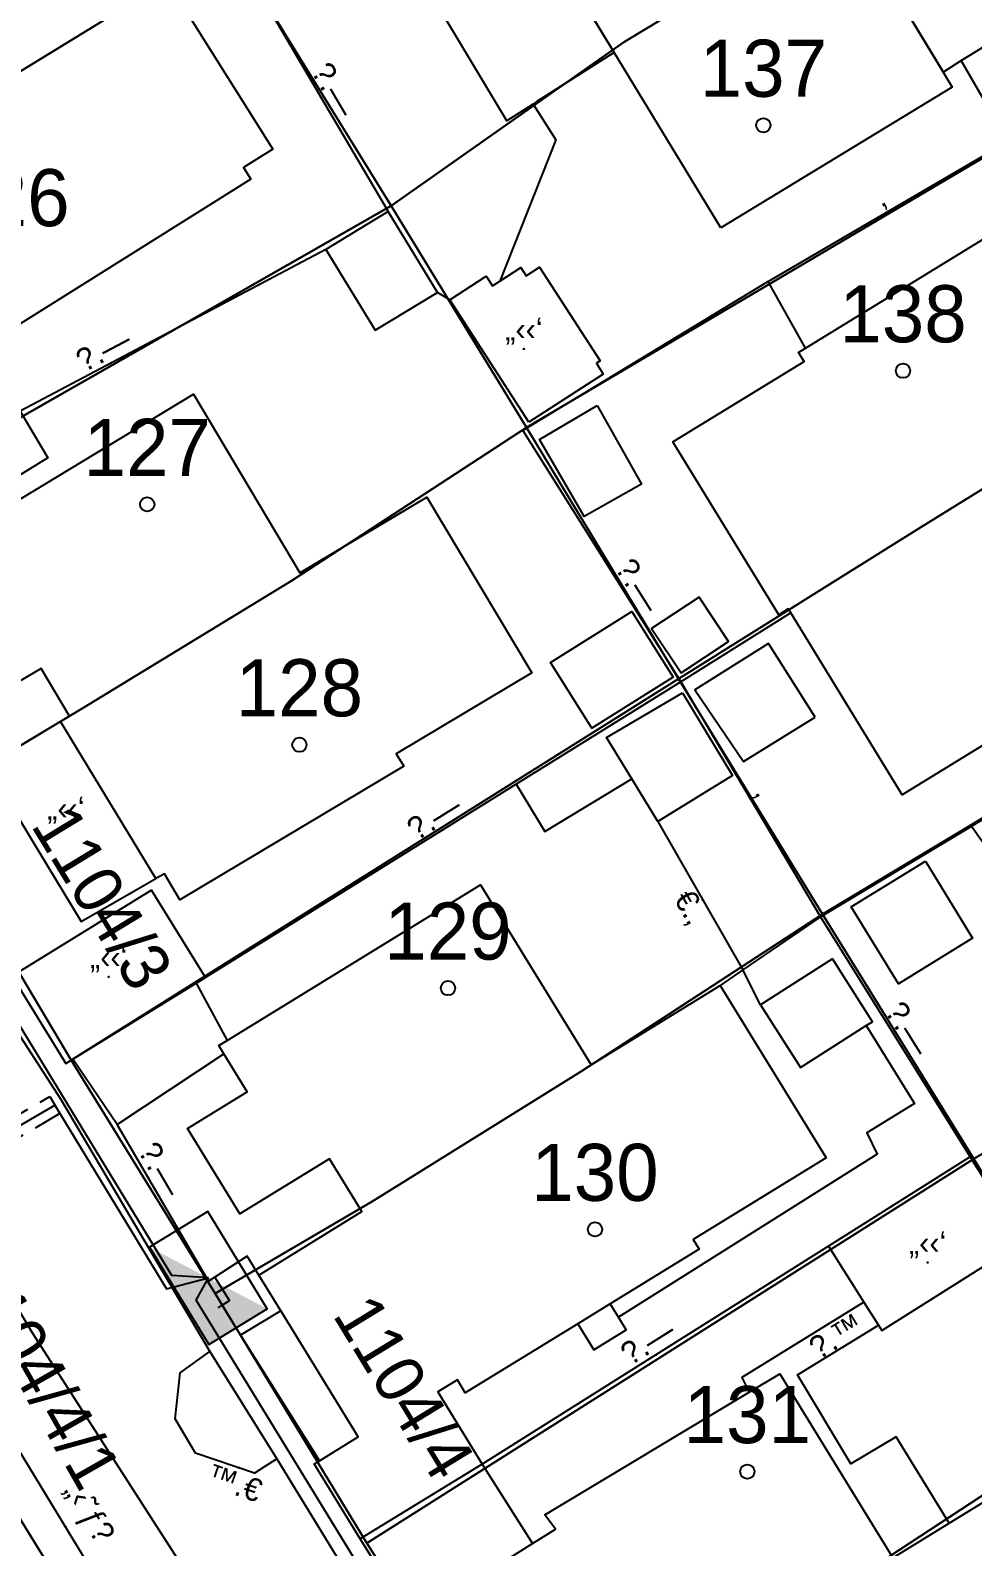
# Model space of a CAD drawing. Header units: metres. Extents: x 218299 to 220222, y 572714 to 574340.
# Drawn here: x 219143.2 to 219176.3, y 573296.7 to 573349.9 of the extents above; entities that cross this region are included whole.
import ezdxf
from ezdxf.enums import TextEntityAlignment as Align

# ---------------------------------------------------------------- set-up
doc = ezdxf.new("R2010")
doc.units = ezdxf.units.M
doc.header["$MEASUREMENT"] = 0
doc.linetypes.add('DASH15', pattern=[1.5, 1, -0.5])
for name, color, linetype in [('1602', 44, 'Continuous'), ('1603', 44, 'Continuous'), ('6151', 102, 'CABLEUNDEXIST03'), ('6261', 7, 'Continuous'), ('6701', 7, 'DASH15'), ('A_POINTS', 2, 'Continuous'), ('M2200', 253, 'Continuous'), ('M2207', 253, 'Continuous'), ('M2401', 7, 'Continuous'), ('M2404', 7, 'Continuous'), ('M2407', 253, 'Continuous'), ('M2408', 253, 'Continuous'), ('M2420', 253, 'Continuous'), ('M2601', 253, 'Continuous'), ('M2602', 253, 'Continuous'), ('M2605', 253, 'Continuous')]:
    doc.layers.add(name, color=color, linetype=linetype)
doc.styles.add('HEBTXT', font='HEBTXT')
doc.styles.add('MAVAT_HEBTXT', font='HEBTXT')
doc.linetypes.add('CABLEUNDEXIST03', pattern='A,3.5,[222,elecad.shx,S=0.01,R=0,X=0,Y=0],1.5', length=5)

# ---------------------------------------------------------------- blocks, each defined once
blk = doc.blocks.new('6261')
blk.add_lwpolyline([(-2, -1.2), (2, -1.2), (2, 1.2), (-2, 1.2)], close=True)
at = {"color": 0}
blk.add_solid([(2, 1.2), (-2, -1.2), (2, -1.2)], dxfattribs=at)
at = {"color": 0, "style": 'HEBTXT'}
blk.add_attdef('PIL_NAME', (2.689, 2.418), '', height=1.7, dxfattribs=at)
at = {"style": 'HEBTXT'}
blk.add_attdef('CAMUT_MONIM', (2.489, 0.218), '', height=1.7, dxfattribs=at)
at = {"color": 0, "style": 'HEBTXT', "flags": 1}
for tag, p in [('TYPE', (2.585, -1.773)), ('MAP_TYPE', (2.689, -3.782))]:
    blk.add_attdef(tag, p, '', height=1.7, dxfattribs=at)
blk = doc.blocks.new('1603')
at = {"layer": 'A_POINTS'}
blk.add_circle((0, 0), 0.25, dxfattribs=at)
at = {"color": 0, "style": 'HEBTXT'}
blk.add_attdef('PARCEL_NUM', text='', height=2, dxfattribs=at).set_placement((0, 1), align=Align.CENTER)
at = {"color": 0, "style": 'HEBTXT', "flags": 1}
blk.add_attdef('LOT_NUM', text='', height=2, dxfattribs=at).set_placement((0, -2.5), align=Align.CENTER)
blk = doc.blocks.new('M2404')
blk.add_circle((0, 0), 0.025)
at = {"style": 'MAVAT_HEBTXT'}
blk.add_attdef('NAME', text='', height=0.8, dxfattribs=at).set_placement((0, 1.59), align=Align.MIDDLE)
blk = doc.blocks.new('M2408')
blk.add_circle((0, 0), 0.025)
at = {"style": 'MAVAT_HEBTXT'}
blk.add_attdef('NAME', text='', height=0.8, dxfattribs=at).set_placement((0, 1.59), align=Align.MIDDLE)
blk = doc.blocks.new('M2407')
blk.add_circle((0, 0), 0.025)
at = {"style": 'MAVAT_HEBTXT'}
blk.add_attdef('NAME', text='', height=0.8, dxfattribs=at).set_placement((0, 1.59), align=Align.MIDDLE)
blk = doc.blocks.new('M2601')
blk.add_circle((0, 0), 0.025)
at = {"style": 'MAVAT_HEBTXT'}
blk.add_attdef('NAME', text='', height=0.8, dxfattribs=at).set_placement((0, 1.59), align=Align.MIDDLE)
blk = doc.blocks.new('M2605')
blk.add_circle((0, 0), 0.025)
at = {"style": 'MAVAT_HEBTXT'}
blk.add_attdef('NAME', text='', height=0.8, dxfattribs=at).set_placement((0, 1.59), align=Align.MIDDLE)
blk = doc.blocks.new('M2207')
blk.add_circle((0, 0), 0.025)
at = {"style": 'MAVAT_HEBTXT'}
blk.add_attdef('NAME', text='', height=0.8, dxfattribs=at).set_placement((0, 1.59), align=Align.MIDDLE)
blk = doc.blocks.new('M2602')
blk.add_circle((0, 0), 0.025)
at = {"style": 'MAVAT_HEBTXT'}
blk.add_attdef('NAME', text='', height=0.8, dxfattribs=at).set_placement((0, 1.59), align=Align.MIDDLE)
blk = doc.blocks.new('111')
at = {"layer": 'M2200'}
for points in [[(219167.43, 573342.954, 577.8), (219163.689, 573349.103, 577.8), (219160.907, 573353.674, 577.8), (219160.894, 573353.696, 577.8), (219159.852, 573355.409, 577.8), (219167.986, 573360.333, 577.8), (219168.285, 573359.841, 577.8), (219175.182, 573348.477, 577.8), (219175.223, 573348.411, 577.8), (219175.54, 573347.888, 577.8), (219167.43, 573342.954, 577.8)], [(219178.907, 573343.95, 579.42), (219178.907, 573343.95, 579.42), (219179.207, 573343.461, 579.42), (219179.207, 573343.461, 579.42), (219182.383, 573338.279, 579.42), (219182.722, 573337.726, 579.42), (219186.372, 573331.771, 579.42), (219186.598, 573331.402, 579.42), (219186.531, 573331.36, 579.434), (219176.869, 573325.438, 581.46), (219177.082, 573325.089, 581.46), (219173.786, 573323.069, 579.9), (219169.875, 573329.448, 580.369), (219169.79, 573329.587, 580.38), (219169.461, 573329.385, 580.38), (219165.748, 573335.444, 580.38), (219170.343, 573338.261, 580.5), (219170.147, 573338.581, 580.5), (219170.392, 573338.731, 580.47), (219178.588, 573343.755, 579.459), (219178.625, 573343.777, 579.454), (219178.718, 573343.834, 579.443)], [(219144.281, 573325.639, 577.748), (219144.595, 573325.826, 577.8), (219143.595, 573327.502, 577.8), (219142.829, 573327.046, 577.56), (219141.282, 573329.596, 577.56), (219142.036, 573330.046, 577.8), (219140.729, 573332.145, 577.8), (219148.936, 573337.113, 577.8), (219152.672, 573330.854, 579), (219157.121, 573333.51, 579), (219160.8, 573327.347, 579.12), (219156.048, 573324.51, 578.64), (219156.31, 573324.071, 578.16), (219148.464, 573319.388, 577.8), (219147.918, 573320.302, 577.8), (219147.62, 573320.132, 577.726)], [(219167.406, 573316.383, 579.9), (219167.406, 573316.383, 579.9), (219171.116, 573310.343, 579.9), (219166.455, 573307.48, 580.02), (219166.664, 573307.14, 580.02), (219163.545, 573305.223, 579.746), (219162.407, 573304.524, 579.646), (219158.468, 573302.104, 579.3), (219158.189, 573302.558, 579.3), (219157.499, 573302.134, 579.3), (219159.056, 573299.599, 578.94), (219159.056, 573299.599, 578.94), (219154.787, 573296.976, 578.82), (219154.787, 573296.976, 578.82), (219154.787, 573296.976, 578.82), (219153.17, 573299.608, 578.94), (219153.351, 573299.718, 578.94), (219154.714, 573300.556, 578.94), (219152.023, 573304.935, 578.94), (219151.996, 573304.979, 578.94), (219151.227, 573306.231, 578.94), (219151.227, 573306.231, 578.94), (219154.842, 573308.453, 579.42), (219153.706, 573310.301, 579.42), (219150.569, 573308.374, 578.82), (219148.732, 573311.365, 578.82), (219150.826, 573312.652, 579.18), (219150.006, 573313.987, 579.18), (219149.828, 573314.277, 579.18), (219149.828, 573314.277, 579.18), (219150.116, 573314.454, 579.187), (219158.996, 573319.91, 579.42), (219162.874, 573313.599, 579.78)]]:
    blk.add_polyline3d(points, close=True, dxfattribs=at)
for points in [[(219137.902, 573353.789, 576.96), (219143.6, 573357.363, 576.6), (219145.574, 573354.216, 576.6), (219148.292, 573355.921, 576.14), (219148.411, 573355.996, 576.12), (219150.309, 573352.971, 576.12), (219148.053, 573351.557, 576.36), (219151.718, 573345.714, 575.76), (219150.689, 573345.069, 578.88), (219150.945, 573344.66, 578.88), (219137.299, 573336.101, 576)], [(219158.222, 573295.185, 580.26), (219160.824, 573296.818, 580.626), (219161.63, 573297.324, 580.74), (219161.258, 573297.825, 580.74), (219168.417, 573302.119, 580.74), (219169.497, 573302.767, 580.74), (219173.456, 573296.315, 581.1), (219175.427, 573297.525, 581.1), (219177.883, 573299.032, 581.1), (219177.883, 573299.032, 581.1), (219180.908, 573294.102, 581.1)]]:
    blk.add_polyline3d(points, dxfattribs=at)
at = {"layer": 'M2207'}
for points in [[(219168.285, 573359.841, 577.56), (219175.223, 573348.411, 577.56), (219175.849, 573348.823, 577.56), (219177.494, 573349.829, 577.56), (219174.118, 573355.375, 577.501), (219173.133, 573356.993, 577.484), (219170.538, 573361.257, 577.44)], [(219160.894, 573353.696, 577.68), (219163.689, 573349.103, 577.68), (219160.975, 573347.376, 577.593), (219160.842, 573347.291, 577.589), (219159.926, 573346.708, 577.56), (219157.114, 573351.392, 577.56), (219157.396, 573351.564, 577.569)], [(219179.966, 573351.342, 577.8), (219183.353, 573346.003, 577.8), (219179.207, 573343.461, 577.8), (219178.907, 573343.95, 577.8), (219178.718, 573343.834, 577.8), (219177.488, 573345.973, 577.903), (219177.283, 573346.328, 577.92), (219175.848, 573348.822, 578.04), (219175.849, 573348.823, 578.04), (219175.849, 573348.823, 578.04), (219177.494, 573349.829, 577.944), (219179.966, 573351.342, 577.8)], [(219153.579, 573342.194, 577.08), (219155.304, 573339.358, 577.08), (219157.487, 573340.686, 577.08), (219157.487, 573340.686, 577.08), (219155.762, 573343.522, 577.08), (219155.762, 573343.522, 577.08), (219153.579, 573342.194, 577.08), (219153.579, 573342.194, 577.08)], [(219160.691, 573336.137, 577.44), (219157.922, 573340.424, 577.2), (219157.922, 573340.424, 577.2), (219159.204, 573341.251, 577.2), (219159.42, 573340.916, 577.2), (219159.678, 573341.083, 577.2), (219160.415, 573341.559, 577.2), (219160.603, 573341.267, 577.2), (219161.073, 573341.57, 577.2), (219163.194, 573338.286, 577.44), (219163.062, 573338.201, 577.44), (219163.305, 573337.825, 577.44)], [(219163.087, 573336.716, 579), (219164.648, 573333.968, 579), (219162.634, 573332.823, 579), (219161.066, 573335.534, 579), (219163.087, 573336.716, 579)], [(219165.754, 573327.199, 577.68), (219162.898, 573325.404, 577.68), (219161.451, 573327.706, 577.56), (219164.306, 573329.501, 577.56), (219165.754, 573327.199, 577.68)], [(219166.66, 573330, 579.24), (219165, 573328.899, 579.24), (219166.032, 573327.343, 579.24), (219167.692, 573328.443, 579.24), (219166.66, 573330, 579.24)], [(219170.731, 573325.795, 579.24), (219169.098, 573328.378, 579.24), (219166.519, 573326.748, 579.24), (219168.222, 573324.232, 579.24), (219170.731, 573325.795, 579.24)], [(219166.076, 573326.64, 580.2), (219167.838, 573323.741, 580.08), (219165.218, 573322.137, 579.6), (219165.218, 573322.137, 579.6), (219164.308, 573323.625, 579.721), (219163.417, 573325.081, 579.84)], [(219147.62, 573320.132, 577.726), (219144.281, 573325.639, 577.748), (219141.695, 573324.094, 577.32), (219141.766, 573323.976, 577.314), (219141.782, 573323.95, 577.313), (219142.79, 573322.28, 577.24), (219143.21, 573321.585, 577.209), (219144.997, 573318.627, 577.08)], [(219174.594, 573320.744, 580.92), (219174.594, 573320.744, 580.92), (219176.253, 573318.044, 580.8), (219176.253, 573318.044, 580.8), (219173.652, 573316.445, 580.8), (219171.993, 573319.146, 580.92), (219174.594, 573320.744, 580.92)], [(219147.471, 573319.726, 577.56), (219142.859, 573316.887, 577.22), (219142.577, 573316.714, 577.2), (219144.461, 573313.652, 577.2), (219144.708, 573313.804, 577.218), (219149.027, 573316.461, 577.535), (219149.355, 573316.664, 577.56), (219149.355, 573316.664, 577.56), (219147.471, 573319.726, 577.56)], [(219171.335, 573317.314, 579.24), (219168.818, 573315.709, 579.48), (219168.818, 573315.709, 579.48), (219170.221, 573313.509, 579.48), (219172.521, 573314.975, 579.26), (219172.738, 573315.114, 579.24), (219172.738, 573315.114, 579.24), (219171.335, 573317.314, 579.24)], [(219176.17, 573310.379, 580.68), (219176.17, 573310.379, 580.68), (219171.201, 573307.237, 580.68), (219171.201, 573307.237, 580.68), (219172.438, 573305.282, 580.68), (219172.953, 573304.468, 580.68), (219173.072, 573304.28, 580.68), (219177.051, 573306.797, 580.68), (219178.04, 573307.423, 580.68), (219178.04, 573307.423, 580.68), (219176.288, 573310.193, 580.68), (219176.17, 573310.379, 580.68)], [(219163.545, 573305.223, 579.6), (219162.407, 573304.524, 579.6), (219162.971, 573303.606, 579.36), (219164.109, 573304.305, 579.36), (219163.837, 573304.747, 579.475), (219163.545, 573305.223, 579.6)]]:
    blk.add_polyline3d(points, close=True, dxfattribs=at)
at = {"layer": 'M2401'}
blk.add_polyline3d([(219149.517, 573303.544, 575.923), (219149.517, 573303.544, 575.923), (219151.855, 573299.788, 576.223), (219151.855, 573299.788, 576.223), (219151.076, 573299.284, 576.223), (219149.012, 573299.989, 576.103), (219148.291, 573301.193, 575.983), (219148.468, 573302.797, 575.983), (219149.517, 573303.544, 575.923)], dxfattribs=at)
at = {"layer": 'M2404'}
blk.add_polyline3d([(219149.517, 573303.544, 575.923), (219149.517, 573303.544, 575.923), (219151.855, 573299.788, 576.223), (219151.855, 573299.788, 576.223), (219151.076, 573299.284, 576.223), (219149.012, 573299.989, 576.103), (219148.291, 573301.193, 575.983), (219148.468, 573302.797, 575.983), (219149.517, 573303.544, 575.923)], dxfattribs=at)
at = {"layer": 'M2407'}
for points in [[(219160.842, 573347.291, 575.175), (219161.638, 573346.041, 575.175), (219159.678, 573341.083, 575.175)], [(219157.922, 573340.424, 575.175), (219157.487, 573340.686, 575.175)], [(219142.866, 573336.524, 574.995), (219143.833, 573334.881, 574.995), (219139.447, 573332.185, 574.995)], [(219176.213, 573321.973, 578.383), (219177.333, 573320.388, 578.383), (219184.154, 573324.683, 578.263), (219188.86, 573327.49, 578.263)], [(219168.818, 573315.709, 577.077), (219168.202, 573316.927, 577.077)], [(219172.521, 573314.975, 577.032), (219174.211, 573312.245, 576.987), (219172.544, 573311.222, 576.987), (219172.905, 573310.467, 576.897), (219163.837, 573304.747, 576.942)], [(219146.26, 573311.514, 574.98), (219144.708, 573313.804, 574.98)], [(219150.59, 573304.116, 575.7), (219149.941, 573305.169, 575.7)], [(219172.438, 573305.282, 578.143), (219168.163, 573302.634, 578.143), (219168.417, 573302.119, 578.143)], [(219175.427, 573297.525, 578.143), (219173.566, 573300.551, 578.143), (219171.984, 573299.614, 578.143), (219170.118, 573302.732, 578.143), (219172.953, 573304.468, 578.143)], [(219156.589, 573294.089, 576.42), (219154.787, 573296.976, 576.42)]]:
    blk.add_polyline3d(points, dxfattribs=at)
at = {"layer": 'M2408'}
for points in [[(219131.149, 573333.842, 572.992), (219135.529, 573326.654, 573.442), (219141.148, 573317.249, 574.432), (219144.281, 573312.408, 574.882), (219149.517, 573303.544, 575.67)], [(219149.324, 573289.393, 576.66), (219144.393, 573297.494, 575.94), (219139.583, 573305.409, 575.22)], [(219151.855, 573299.788, 575.94), (219156.144, 573292.774, 576.57), (219162.408, 573282.522, 577.11), (219168.995, 573271.649, 577.38)]]:
    blk.add_polyline3d(points, dxfattribs=at)
at = {"layer": 'M2420', "linetype": 'Continuous', "lineweight": -3}
blk.add_lwpolyline([(219101.2, 573374.81), (219143.3, 573304.19), (219174, 573256.38)], dxfattribs=at)
at = {"layer": 'M2601'}
for points in [[(219169.08, 573341.07, 578.323), (219177.488, 573345.973, 577.843)], [(219169.875, 573329.448, 578.983), (219166.028, 573327.033, 578.983)], [(219166.028, 573327.033, 578.983), (219170.92, 573318.785, 578.743)], [(219170.92, 573318.785, 578.743), (219168.202, 573316.927, 578.743), (219167.406, 573316.383, 578.743)]]:
    blk.add_polyline3d(points, dxfattribs=at)
at = {"layer": 'M2602'}
for points in [[(219160.247, 573323.438, 577.063), (219161.25, 573321.788, 577.063), (219164.308, 573323.625, 577.183)], [(219165.218, 573322.137, 577.183), (219168.202, 573316.927, 577.063), (219168.202, 573316.927, 577.063)], [(219149.801, 573305.081, 577.363), (219149.941, 573305.169, 577.405), (219150.205, 573305.334, 577.483), (219149.69, 573306.16, 577.483)]]:
    blk.add_polyline3d(points, dxfattribs=at)
at = {"layer": 'M2605'}
for points in [[(219151.055, 573351.526, 575.22), (219151.48, 573350.802, 575.241), (219151.498, 573350.773, 575.242), (219155.762, 573343.522, 575.46)], [(219153.579, 573342.194, 575.22), (219142.866, 573336.524, 575.049), (219138.487, 573334.207, 574.98)], [(219170.392, 573338.731, 577.063), (219169.08, 573341.07, 577.063), (219169.08, 573341.07, 577.063), (219160.487, 573335.844, 577.063), (219166.028, 573327.033, 577.063), (219166.028, 573327.033, 577.063), (219166.028, 573327.033, 577.063), (219160.247, 573323.438, 576.98), (219149.355, 573316.664, 576.823)], [(219170.92, 573318.785, 578.443), (219170.92, 573318.785, 578.443), (219176.176, 573321.951, 578.443), (219176.213, 573321.973, 578.443), (219187.919, 573329.079, 578.443), (219187.919, 573329.079, 578.443), (219188.86, 573327.49, 578.443), (219189.549, 573326.328, 578.443), (219189.571, 573326.342, 578.443), (219193.94, 573329.017, 578.443), (219193.94, 573329.017, 578.443), (219196.59, 573324.587, 578.443), (219196.423, 573324.495, 578.443)], [(219170.92, 573318.785, 578.443), (219176.17, 573310.379, 578.443)], [(219149.027, 573316.461, 576.823), (219150.116, 573314.454, 576.823)], [(219151.227, 573306.231, 576.883), (219150.822, 573306.897, 576.883), (219149.69, 573306.16, 576.883), (219149.465, 573306.014, 576.883), (219146.26, 573311.514, 576.883), (219146.26, 573311.514, 576.883), (219150.006, 573313.987, 576.883)], [(219171.201, 573307.237, 578.203), (219159.056, 573299.599, 578.203), (219160.824, 573296.818, 578.203)], [(219151.996, 573304.979, 576.883), (219150.59, 573304.116, 576.883), (219150.59, 573304.116, 576.883), (219153.351, 573299.718, 577.003)]]:
    blk.add_polyline3d(points, dxfattribs=at)
at = {"layer": 'M2207'}
ref = blk.add_blockref('M2207', (219160.522, 573338.705), dxfattribs=dict(at, xscale=0.5, yscale=0.5, zscale=0.5))
ref.add_attrib('NAME', '„‹‹‘', dxfattribs={"layer": '0', "height": 0.8, "style": 'MAVAT_HEBTXT'}).set_placement((219160.522, 573339.33), align=Align.MIDDLE)
ref = blk.add_blockref('M2207', (219144.465, 573321.904), dxfattribs=dict(at, xscale=0.5, yscale=0.5, zscale=0.5))
ref.add_attrib('NAME', '„‹‹‘', dxfattribs={"layer": '0', "height": 0.8, "style": 'MAVAT_HEBTXT'}).set_placement((219144.465, 573322.529), align=Align.MIDDLE)
ref = blk.add_blockref('M2207', (219145.966, 573316.689), dxfattribs=dict(at, xscale=0.5, yscale=0.5, zscale=0.5))
ref.add_attrib('NAME', '„‹‹‘', dxfattribs={"layer": '0', "height": 0.8, "style": 'MAVAT_HEBTXT'}).set_placement((219145.966, 573317.314), align=Align.MIDDLE)
ref = blk.add_blockref('M2207', (219174.675, 573306.668), dxfattribs=dict(at, xscale=0.5, yscale=0.5, zscale=0.5))
ref.add_attrib('NAME', '„‹‹‘', dxfattribs={"layer": '0', "height": 0.8, "style": 'MAVAT_HEBTXT'}).set_placement((219174.675, 573307.293), align=Align.MIDDLE)
at = {"layer": 'M2404'}
ref = blk.add_blockref('M2404', (219150.54, 573299.467), dxfattribs=dict(at, xscale=0.5, yscale=0.5, zscale=0.5))
ref.add_attrib('NAME', '™.€', dxfattribs={"layer": '0', "height": 0.8, "rotation": 341.1358, "style": 'MAVAT_HEBTXT'}).set_placement((219150.363, 573298.946), align=Align.MIDDLE)
at = {"layer": 'M2407'}
ref = blk.add_blockref('M2407', (219171.704, 573303.703), dxfattribs=dict(at, xscale=0.5, yscale=0.5, zscale=0.5))
ref.add_attrib('NAME', '\x8e.™', dxfattribs={"layer": '0', "height": 0.8, "rotation": 31.491, "style": 'MAVAT_HEBTXT'}).set_placement((219171.467, 573304.091), align=Align.MIDDLE)
at = {"layer": 'M2408'}
ref = blk.add_blockref('M2408', (219144.451, 573297.4), dxfattribs=dict(at, xscale=0.5, yscale=0.5, zscale=0.5))
ref.add_attrib('NAME', '„‹˜ƒ\x8e', dxfattribs={"layer": '0', "height": 0.8, "rotation": 301.3269, "style": 'MAVAT_HEBTXT'}).set_placement((219145.22, 573297.868), align=Align.MIDDLE)
at = {"layer": 'M2601'}
ref = blk.add_blockref('M2601', (219173.284, 573343.522), dxfattribs=dict(at, xscale=0.5, yscale=0.5, zscale=0.5))
ref.add_attrib('NAME', '‚', dxfattribs={"layer": '0', "height": 0.8, "rotation": 30.2496, "style": 'MAVAT_HEBTXT'}).set_placement((219173.007, 573343.997), align=Align.MIDDLE)
ref = blk.add_blockref('M2601', (219168.474, 573322.909), dxfattribs=dict(at, xscale=0.5, yscale=0.5, zscale=0.5))
ref.add_attrib('NAME', '‚', dxfattribs={"layer": '0', "height": 0.8, "rotation": 300.6733, "style": 'MAVAT_HEBTXT'}).set_placement((219168.947, 573323.19), align=Align.MIDDLE)
at = {"layer": 'M2602'}
ref = blk.add_blockref('M2602', (219166.795, 573319.383), dxfattribs=dict(at, xscale=0.5, yscale=0.5, zscale=0.5))
ref.add_attrib('NAME', '€.‚', dxfattribs={"layer": '0', "height": 0.8, "rotation": 299.7981, "style": 'MAVAT_HEBTXT'}).set_placement((219166.318, 573319.11), align=Align.MIDDLE)
at = {"layer": 'M2605'}
ref = blk.add_blockref('M2605', (219153.408, 573347.524), dxfattribs=dict(at, xscale=0.5, yscale=0.5, zscale=0.5))
ref.add_attrib('NAME', '\x9a.—', dxfattribs={"layer": '0', "height": 0.8, "rotation": 300.465, "style": 'MAVAT_HEBTXT'}).set_placement((219153.883, 573347.803), align=Align.MIDDLE)
ref = blk.add_blockref('M2605', (219146.033, 573338.201), dxfattribs=dict(at, xscale=0.5, yscale=0.5, zscale=0.5))
ref.add_attrib('NAME', '\x9a.—', dxfattribs={"layer": '0', "height": 0.8, "rotation": 27.8892, "style": 'MAVAT_HEBTXT'}).set_placement((219145.776, 573338.687), align=Align.MIDDLE)
ref = blk.add_blockref('M2605', (219164.085, 573330.122), dxfattribs=dict(at, xscale=0.5, yscale=0.5, zscale=0.5))
ref.add_attrib('NAME', '\x9a.—', dxfattribs={"layer": '0', "height": 0.8, "rotation": 302.1633, "style": 'MAVAT_HEBTXT'}).set_placement((219164.551, 573330.415), align=Align.MIDDLE)
ref = blk.add_blockref('M2605', (219157.66, 573321.829), dxfattribs=dict(at, xscale=0.5, yscale=0.5, zscale=0.5))
ref.add_attrib('NAME', '\x9a.—', dxfattribs={"layer": '0', "height": 0.8, "rotation": 31.8796, "style": 'MAVAT_HEBTXT'}).set_placement((219157.369, 573322.296), align=Align.MIDDLE)
ref = blk.add_blockref('M2605', (219173.545, 573314.582), dxfattribs=dict(at, xscale=0.5, yscale=0.5, zscale=0.5))
ref.add_attrib('NAME', '\x9a.—', dxfattribs={"layer": '0', "height": 0.8, "rotation": 301.9867, "style": 'MAVAT_HEBTXT'}).set_placement((219174.011, 573314.874), align=Align.MIDDLE)
ref = blk.add_blockref('M2605', (219147.336, 573309.667), dxfattribs=dict(at, xscale=0.5, yscale=0.5, zscale=0.5))
ref.add_attrib('NAME', '\x9a.—', dxfattribs={"layer": '0', "height": 0.8, "rotation": 300.2354, "style": 'MAVAT_HEBTXT'}).set_placement((219147.811, 573309.944), align=Align.MIDDLE)
ref = blk.add_blockref('M2605', (219165.151, 573303.432), dxfattribs=dict(at, xscale=0.5, yscale=0.5, zscale=0.5))
ref.add_attrib('NAME', '\x9a.—', dxfattribs={"layer": '0', "height": 0.8, "rotation": 32.1654, "style": 'MAVAT_HEBTXT'}).set_placement((219164.858, 573303.897), align=Align.MIDDLE)

msp = doc.modelspace()

# ---------------------------------------------------------------- linework, layer by layer
at = {"layer": '1602'}
for points in [[(219164.026, 573349.461), (219155.866, 573343.721), (219150.186, 573352.931), (219171.546, 573365.601), (219176.726, 573357.231), (219171.386, 573353.911)], [(219134.486, 573343.261), (219128.796, 573339.791), (219123.626, 573348.281), (219145.106, 573361.321), (219150.186, 573352.931), (219141.796, 573347.791)], [(219155.866, 573343.721), (219164.026, 573349.461), (219171.386, 573353.911), (219176.726, 573357.231), (219181.986, 573348.571), (219160.616, 573335.951)], [(219128.796, 573339.791), (219134.486, 573343.261), (219141.796, 573347.791), (219150.186, 573352.931), (219155.866, 573343.721), (219134.036, 573331.261)], [(219174.456, 573332.471), (219165.946, 573327.141), (219160.616, 573335.951), (219181.986, 573348.571), (219187.106, 573340.401), (219181.766, 573336.991)], [(219145.036, 573326.101), (219139.346, 573322.681), (219134.036, 573331.261), (219155.866, 573343.721), (219160.616, 573335.951), (219152.376, 573330.571)], [(219165.946, 573327.141), (219174.456, 573332.471), (219181.766, 573336.991), (219187.106, 573340.401), (219192.406, 573331.751), (219170.986, 573318.881)], [(219139.346, 573322.681), (219145.036, 573326.101), (219152.376, 573330.571), (219160.616, 573335.951), (219165.946, 573327.141), (219144.656, 573313.761)], [(219185.046, 573315.411), (219176.296, 573310.301), (219170.986, 573318.881), (219192.406, 573331.751), (219197.536, 573323.201), (219192.366, 573319.931)], [(219155.206, 573308.811), (219149.696, 573305.581), (219144.656, 573313.761), (219165.946, 573327.141), (219170.986, 573318.881), (219162.506, 573313.351)], [(219149.696, 573305.581), (219155.206, 573308.811), (219162.506, 573313.351), (219170.986, 573318.881), (219176.296, 573310.301), (219155.016, 573296.831)], [(219165.596, 573291.701), (219160.256, 573288.601), (219155.016, 573296.831), (219176.296, 573310.301), (219181.496, 573301.711), (219172.976, 573296.131)], [(219160.256, 573288.601), (219165.596, 573291.701), (219172.976, 573296.131), (219181.496, 573301.711), (219186.786, 573293.131), (219165.626, 573280.101)], [(219134.496, 573282.801), (219126.046, 573277.531), (219120.816, 573285.961), (219141.996, 573299.061), (219147.246, 573290.561), (219141.826, 573287.311)]]:
    msp.add_lwpolyline(points, close=True, dxfattribs=at)
for points in [[(219139.346, 573322.681), (219144.656, 573313.761), (219149.696, 573305.581), (219155.016, 573296.831), (219160.256, 573288.601)], [(219147.246, 573290.561), (219141.996, 573299.061)]]:
    msp.add_lwpolyline(points, dxfattribs=at)
at = {"layer": '6151'}
for points in [[(219149.4592, 573306.1267), (219148.1814, 573306.2079), (219130.8065, 573334.7539), (219111.9476, 573365.861), (219113.721, 573367.1136), (219114.0357, 573367.1226), (219114.04, 573367.2436)], [(219136.3304, 573307.6747), (219144.0758, 573312.191), (219147.9943, 573305.746), (219149.4592, 573306.1267)], [(219159.8754, 573288.9384), (219159.0861, 573288.923), (219149.0364, 573305.353), (219149.4592, 573306.1267)]]:
    msp.add_lwpolyline(points, dxfattribs=at)
at = {"layer": '6701'}
msp.add_lwpolyline([(219143.9, 573312.493), (219144.252, 573311.889), (219137.437, 573307.915), (219137.085, 573308.52)], close=True, dxfattribs=at)

# ---------------------------------------------------------------- block references
msp.add_blockref('111', (0, 0))
at = {"layer": '1603'}
for p, values in [((219168.9159, 573346.5468), {'PARCEL_NUM': '137'}), ((219142.3658, 573342.0099), {'PARCEL_NUM': '126'}), ((219173.8115, 573337.9379), {'PARCEL_NUM': '138'}), ((219147.3167, 573333.2533), {'PARCEL_NUM': '127'}), ((219152.651, 573324.8233), {'PARCEL_NUM': '128'}), ((219157.8594, 573316.2914), {'PARCEL_NUM': '129'}), ((219163.013, 573307.8296), {'PARCEL_NUM': '130'}), ((219168.354, 573299.3348), {'PARCEL_NUM': '131'})]:
    msp.add_blockref('1603', p, dxfattribs=at).add_auto_attribs(values)
at = {"layer": '6261'}
ref = msp.add_blockref('6261', (219176.216, 573357.3995), dxfattribs=dict(at, rotation=300.9699999999072))
ref.add_attrib('PIL_NAME', '1105/2/1', (219180.5367, 573356.0731), dxfattribs={"layer": '0', "color": 0, "height": 1.7, "rotation": 300.97, "style": 'HEBTXT'})
ref = msp.add_blockref('6261', (219138.8846, 573323.2947), dxfattribs=dict(at, rotation=301.399999999907))
ref.add_attrib('PIL_NAME', '1104/3', (219143.2152, 573322.0008), dxfattribs={"layer": '0', "color": 0, "height": 1.7, "rotation": 301.4, "style": 'HEBTXT'})
ref = msp.add_blockref('6261', (219136.3304, 573307.6747), dxfattribs=dict(at, rotation=299.6199999999076))
ref.add_attrib('PIL_NAME', '1104/4/1', (219140.6187, 573306.2469), dxfattribs={"layer": '0', "color": 0, "height": 1.7, "rotation": 299.62, "style": 'HEBTXT'})
ref = msp.add_blockref('6261', (219149.4592, 573306.1267), dxfattribs=dict(at, rotation=301.399999999907))
ref.add_attrib('PIL_NAME', '1104/4', (219153.7898, 573304.8328), dxfattribs={"layer": '0', "color": 0, "height": 1.7, "rotation": 301.4, "style": 'HEBTXT'})

doc.saveas('drawing.dxf')
